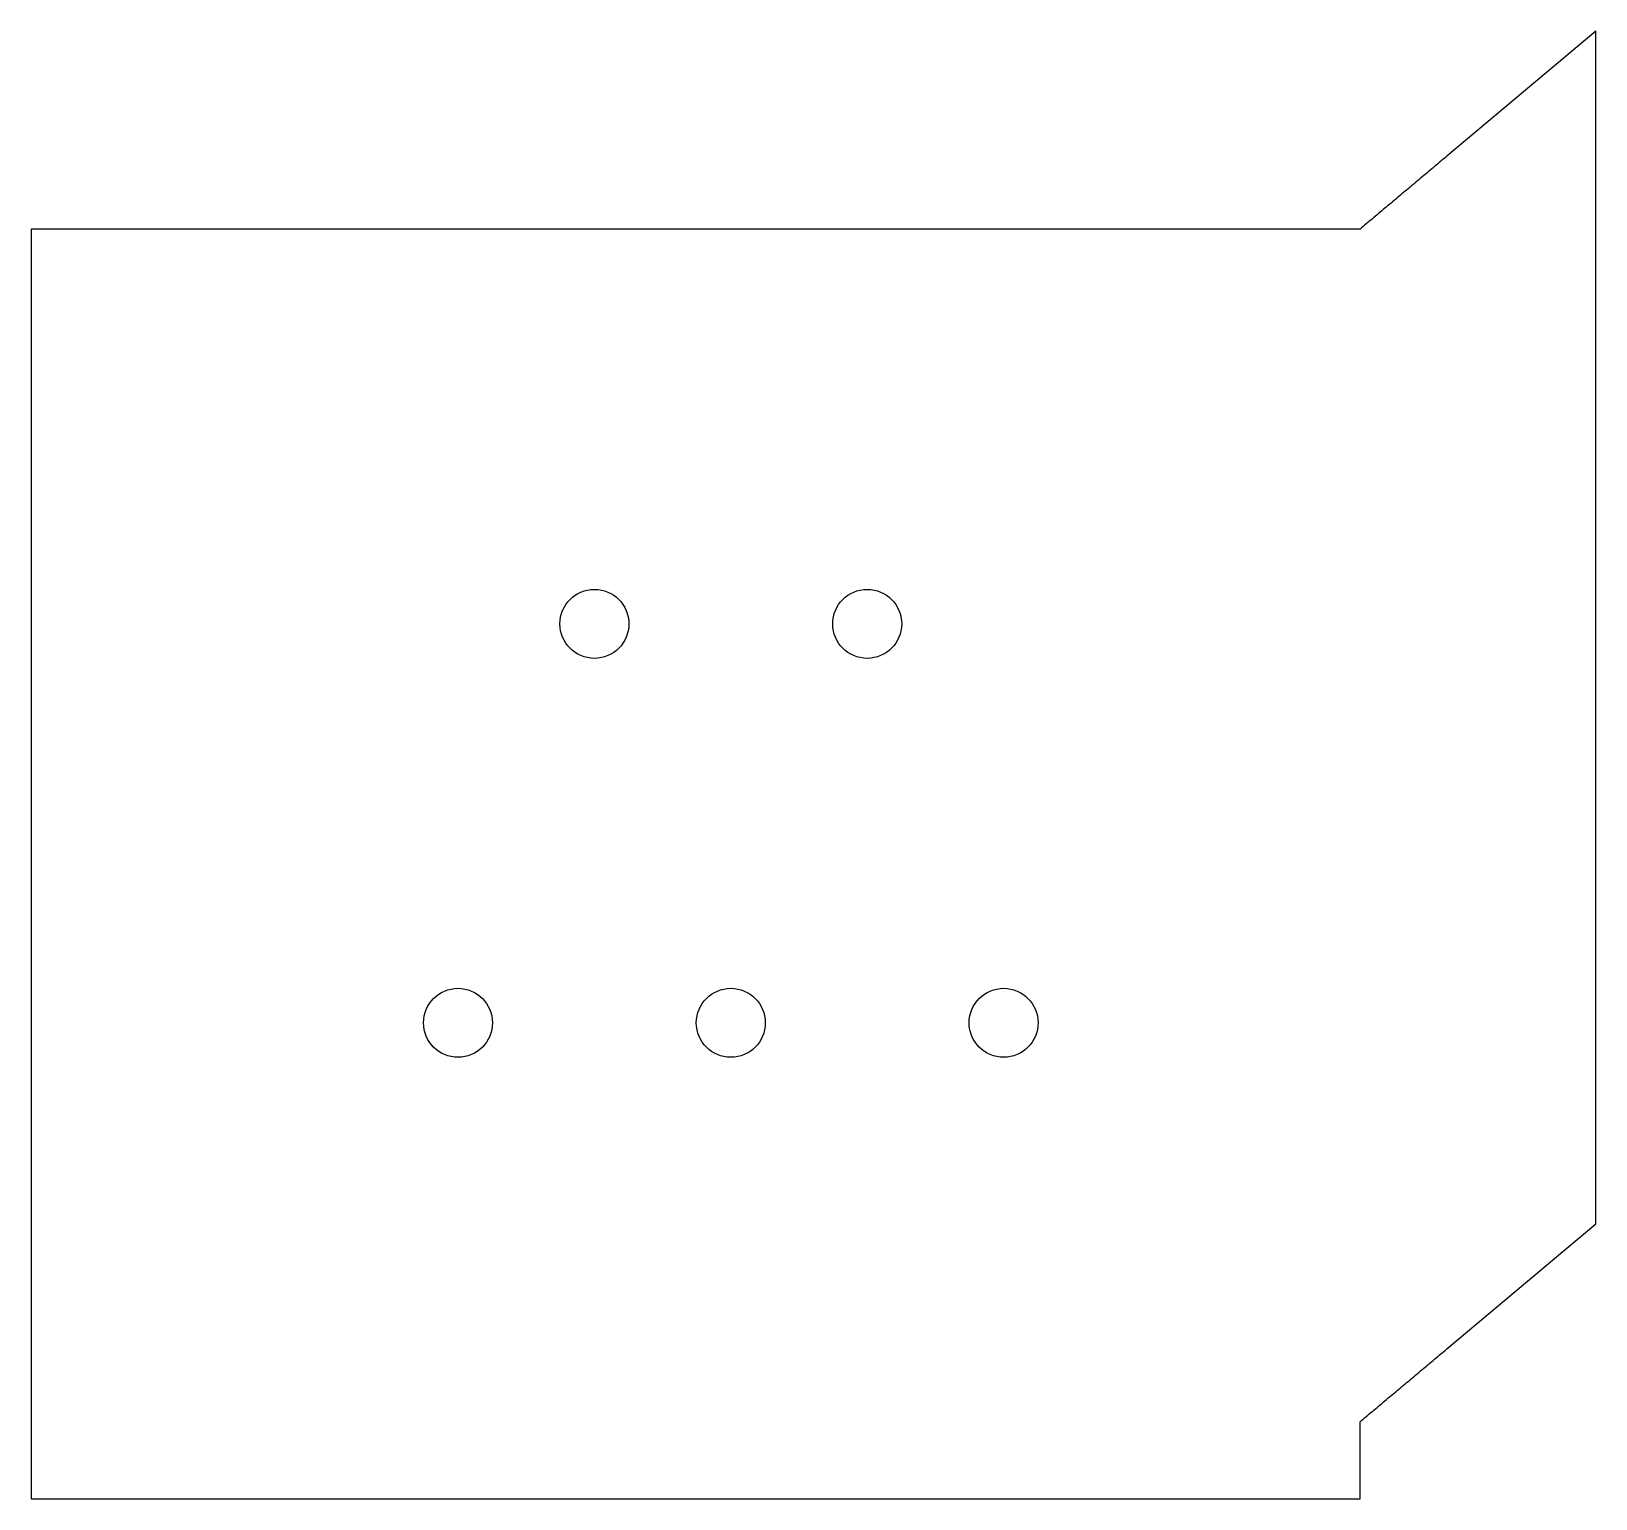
# Model space of a CAD drawing. Header units: inches. Extents: x 0 to 2.54, y -2.06 to 0.32.
import ezdxf

# ---------------------------------------------------------------- set-up
doc = ezdxf.new("R2010")
doc.units = ezdxf.units.IN
doc.header["$MEASUREMENT"] = 0

msp = doc.modelspace()

# ---------------------------------------------------------------- linework, layer by layer
for points in [[(2.3003, -1.8191), (2.542, -1.6163), (2.542, 0.3214), (2.3003, 0.1186)], [(2.159, 0), (0, 0), (0, -2.0627), (2.159, -2.0627), (2.159, -1.9377)]]:
    msp.add_lwpolyline(points)
for centre in [(0.915, -0.6414), (1.3583, -0.6414), (0.6933, -1.2895), (1.1366, -1.2895), (1.5799, -1.2895)]:
    msp.add_circle(centre, 0.056)
for points in [[(2.3003, 0.1186), (2.297, 0.1158), (2.2936, 0.113), (2.2902, 0.1102), (2.2869, 0.1073), (2.2835, 0.1045), (2.2801, 0.1017), (2.2768, 0.0989), (2.2734, 0.096), (2.27, 0.0932), (2.2667, 0.0904), (2.2633, 0.0876), (2.2599, 0.0847), (2.2566, 0.0819), (2.2532, 0.0791), (2.2498, 0.0763), (2.2465, 0.0734), (2.2431, 0.0706), (2.2397, 0.0678), (2.233, 0.0621), (2.2263, 0.0565), (2.2195, 0.0508), (2.2162, 0.048), (2.2128, 0.0452), (2.2094, 0.0424), (2.2061, 0.0395), (2.2027, 0.0367), (2.1993, 0.0339), (2.196, 0.0311), (2.1926, 0.0282), (2.1893, 0.0254), (2.1859, 0.0226), (2.1825, 0.0198), (2.1792, 0.0169), (2.1758, 0.0141), (2.1724, 0.0113), (2.1691, 0.0085), (2.1657, 0.0057), (2.1623, 0.0028), (2.159, 0)], [(2.159, -1.9377), (2.1623, -1.9349), (2.1657, -1.9321), (2.1691, -1.9292), (2.1724, -1.9264), (2.1758, -1.9236), (2.1792, -1.9208), (2.1825, -1.9179), (2.1859, -1.9151), (2.1893, -1.9123), (2.1926, -1.9095), (2.196, -1.9066), (2.1993, -1.9038), (2.2027, -1.901), (2.2061, -1.8982), (2.2094, -1.8953), (2.2128, -1.8925), (2.2162, -1.8897), (2.2195, -1.8869), (2.2263, -1.8812), (2.233, -1.8756), (2.2397, -1.8699), (2.2431, -1.8671), (2.2465, -1.8643), (2.2498, -1.8615), (2.2532, -1.8586), (2.2566, -1.8558), (2.2599, -1.853), (2.2633, -1.8502), (2.2667, -1.8473), (2.27, -1.8445), (2.2734, -1.8417), (2.2768, -1.8389), (2.2801, -1.836), (2.2835, -1.8332), (2.2869, -1.8304), (2.2902, -1.8276), (2.2936, -1.8247), (2.297, -1.8219), (2.3003, -1.8191)]]:
    msp.add_open_spline(points, degree=3, knots=[0, 0, 0, 0, 0.0416432, 0.0416432, 0.0416432, 0.0833111, 0.0833111, 0.0833111, 0.1249707, 0.1249707, 0.1249707, 0.1666073, 0.1666073, 0.1666073, 0.2082954, 0.2082954, 0.2082954, 0.2500201, 0.2500201, 0.2500201, 0.3334493, 0.3334493, 0.3334493, 0.3750938, 0.3750938, 0.3750938, 0.4167676, 0.4167676, 0.4167676, 0.4584865, 0.4584865, 0.4584865, 0.5002175, 0.5002175, 0.5002175, 0.5419282, 0.5419282, 0.5419282, 0.5835857, 0.5835857, 0.5835857, 0.5835857])

doc.saveas('drawing.dxf')
